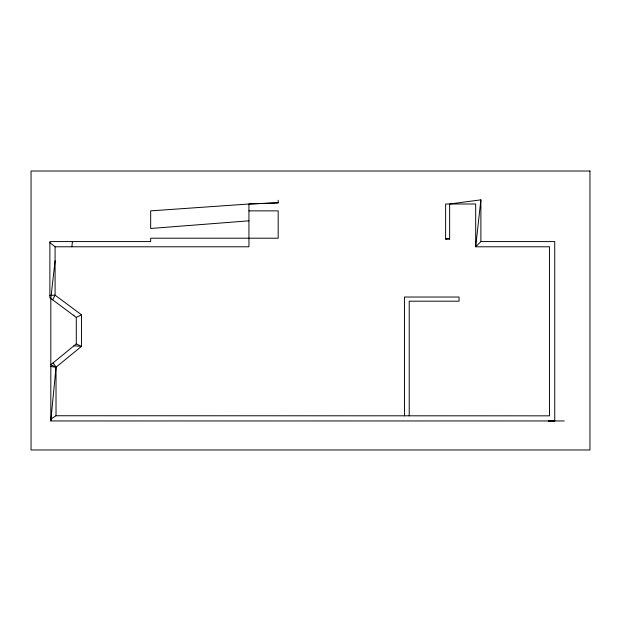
<?xml version="1.0" encoding="UTF-8"?>
<svg xmlns="http://www.w3.org/2000/svg" width="621" height="621" viewBox="0 0 621 621"><rect width="100%" height="100%" fill="white"/><g stroke="black" fill="none" stroke-linecap="round" stroke-linejoin="round"><path stroke-width="0.93" d="M564.264 420.945L50.821 420.945L56.022 367.221L53.173 362.827M449.635 239.326L449.635 203.999L480.887 199.838L475.686 246.785L549.538 246.785L549.538 415.837L56.022 415.744L50.821 419.175M55.083 260.758L50.821 298.476L50.821 420.945M71.857 246.785L72.447 241.585M52.676 299.85L55.083 295.154L55.083 246.785L49.874 242.671M551.766 420.945L548.32 421.038L554.739 421.038L554.739 241.585L480.887 241.585L475.686 246.785L475.686 203.999L445.622 203.999L445.622 239.326L449.635 238.759L445.622 238.759M248.936 210.868L278.185 210.868L278.185 238.208L150.67 238.208L150.67 241.585L49.874 241.585L49.874 297.769L76.282 317.409L76.282 343.902L50.821 364.752L56.022 367.221L56.022 415.744M76.282 317.409L81.491 314.793L81.491 346.363L56.022 367.221L50.821 366.522M248.936 220.82L150.67 228.474L150.67 210.868L248.936 203.999L278.185 202.78M73.488 315.328L73.93 315.297M49.874 295.363L55.083 295.154L81.491 314.793M548.32 421.038L554.739 420.945M55.083 246.785L248.936 246.785L248.936 203.999L278.185 202.896L278.185 200.265M73.93 345.827L81.491 346.363L76.282 343.902M480.887 199.838L480.887 241.585M409.216 415.837L409.216 301.193L459.035 301.193L459.035 297.032L404.45 297.032L404.45 415.837M589.95 171.023L31.05 171.023L31.05 449.977L589.95 449.977L589.95 171.023"/></g></svg>
